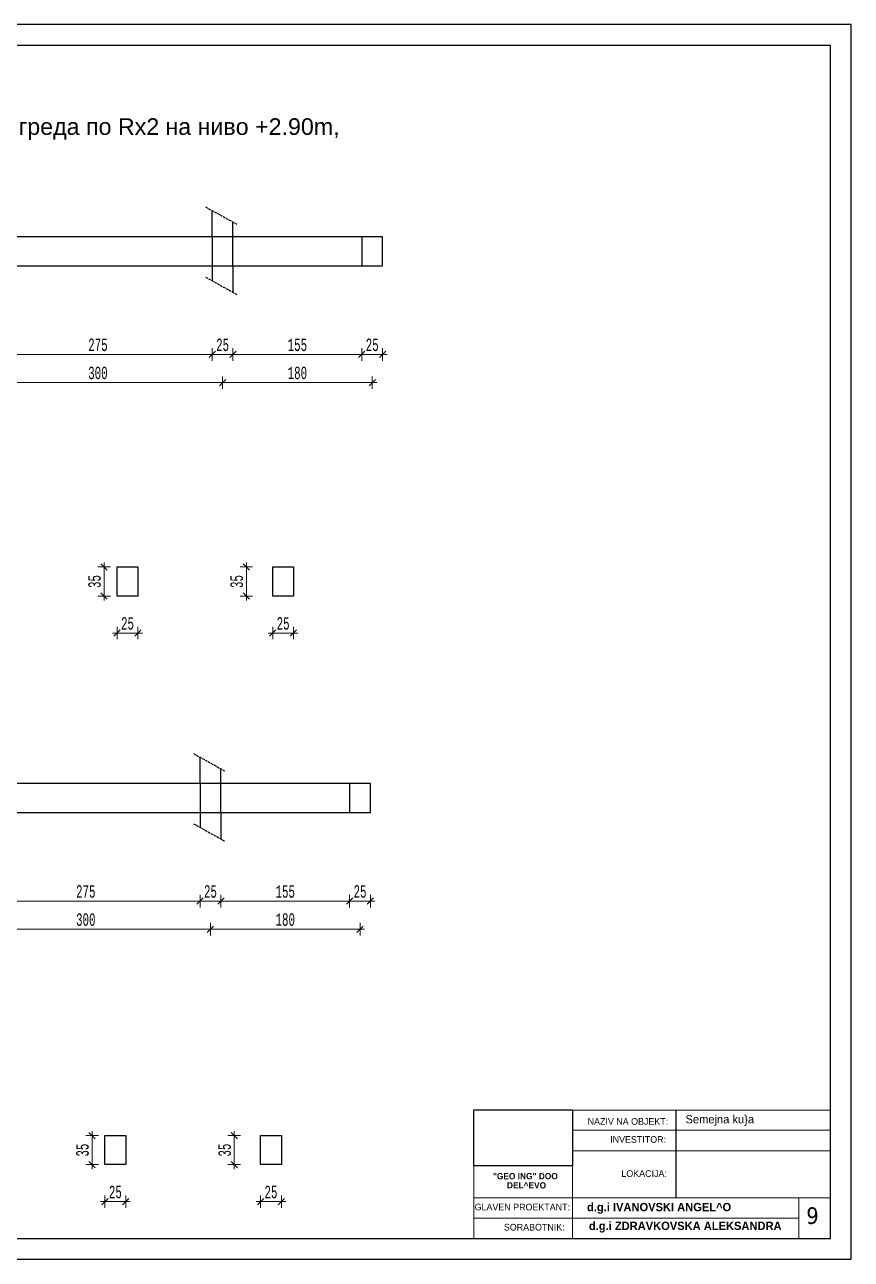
# Model space of a CAD drawing. Header units: inches. Extents: x -11900 to 13037, y 1089 to 2583.
# Drawn here: x -4170 to -3176, y 1089 to 2574 of the extents above; entities that cross this region are included whole.
import ezdxf

# ---------------------------------------------------------------- set-up
doc = ezdxf.new("R2010")
doc.units = ezdxf.units.IN
doc.header["$MEASUREMENT"] = 0
doc.linetypes.add('A4LS02', pattern=[4, 3, -1])
for name, color, linetype in [('A4_OP', 7, 'Continuous'), ('PECAT', 7, 'Continuous'), ('text', 1, 'Continuous')]:
    doc.layers.add(name, color=color, linetype=linetype)
doc.layers.add('KOTI', color=150, linetype='Continuous', lineweight=9)
doc.layers.add('Pecat_Pen_No__1', color=7, linetype='Continuous', lineweight=13)
doc.styles.add('GENERATED_STYLE_5', font='arialbd.ttf')
doc.styles.add('koti', font='monotxt.shx', dxfattribs={"width": 0.6, "height": 15})
doc.styles.add('MACCSWISS', font='', dxfattribs={"height": 25})
doc.styles.get("Standard").update_dxf_attribs({"font": 'arial.ttf'})
doc.styles.get('MACCSWISS').set_extended_font_data('MAC C Swiss')
doc.dimstyles.new('100', dxfattribs={"dimtxt": 15, "dimasz": 0.1, "dimexe": 0.18, "dimexo": 0.0625, "dimgap": 4, "dimtad": 1, "dimdec": 0, "dimzin": 12, "dimdsep": 46, "dimtxsty": 'koti', "dimblk": 'A$C321216CB', "dimcen": 0.09, "dimse1": 1, "dimse2": 1, "dimclrd": 256, "dimclrt": 256, "dimadec": 3, "dimazin": 0, "dimtfac": 1, "dimtdec": 0, "dimtix": 1, "dimtmove": 2, "dimatfit": 3, "dimldrblk": 'A$C321216CB', "dimfxl": 0.18, "dimtolj": 1, "dimtzin": 0, "dimlwd": -1, "dimarcsym": 0})
picture_1 = doc.add_image_def('image1.jpg', size_in_pixel=(1216, 687))

# ---------------------------------------------------------------- blocks, each defined once
blk = doc.blocks.new('A$C321216CB')
for p, q in [((-54, 0), (54, 0)), ((-38, -38), (38, 38)), ((0, -75), (0, 75))]:
    blk.add_line(p, q)
blk = doc.blocks.new('*D597')
at = {"layer": 'Defpoints', "color": 0, "transparency": 16777216}
for p in [(-3764.8, 2318.8), (-3739.8, 2318.8), (-3739.8, 2177.2)]:
    blk.add_point(p, dxfattribs=at)
at = {"layer": 'KOTI', "transparency": 16777216}
blk.add_line((-3764.7, 2177.2), (-3739.9, 2177.2), dxfattribs=at)
at = {"layer": 'KOTI', "transparency": 16777216, "xscale": 0.1, "yscale": 0.1, "zscale": 0.1, "rotation": 180}
blk.add_blockref('A$C321216CB', (-3764.8, 2177.2), dxfattribs=at)
at = {"layer": 'KOTI', "transparency": 16777216, "xscale": 0.1, "yscale": 0.1, "zscale": 0.1}
blk.add_blockref('A$C321216CB', (-3739.8, 2177.2), dxfattribs=at)
at = {"layer": 'KOTI', "transparency": 16777216, "insert": (-3752.3, 2188.7), "char_height": 15, "attachment_point": 5, "style": 'koti'}
blk.add_mtext('\\A1;25', dxfattribs=at)
blk = doc.blocks.new('*D600')
at = {"layer": 'Defpoints', "color": 0, "transparency": 16777216}
for p in [(-4219.8, 2283.8), (-3944.8, 2283.8), (-3944.8, 2177.2)]:
    blk.add_point(p, dxfattribs=at)
at = {"layer": 'KOTI', "transparency": 16777216}
blk.add_line((-4219.7, 2177.2), (-3944.9, 2177.2), dxfattribs=at)
at = {"layer": 'KOTI', "transparency": 16777216, "xscale": 0.1, "yscale": 0.1, "zscale": 0.1, "rotation": 180}
blk.add_blockref('A$C321216CB', (-4219.8, 2177.2), dxfattribs=at)
at = {"layer": 'KOTI', "transparency": 16777216, "xscale": 0.1, "yscale": 0.1, "zscale": 0.1}
blk.add_blockref('A$C321216CB', (-3944.8, 2177.2), dxfattribs=at)
at = {"layer": 'KOTI', "transparency": 16777216, "insert": (-4082.3, 2188.7), "char_height": 15, "attachment_point": 5, "style": 'koti'}
blk.add_mtext('\\A1;275', dxfattribs=at)
blk = doc.blocks.new('*D601')
at = {"layer": 'Defpoints', "color": 0, "transparency": 16777216}
for p in [(-4232.3, 2177.2), (-3932.3, 2177.2), (-3932.3, 2143.4)]:
    blk.add_point(p, dxfattribs=at)
at = {"layer": 'KOTI', "transparency": 16777216}
blk.add_line((-4232.2, 2143.4), (-3932.4, 2143.4), dxfattribs=at)
at = {"layer": 'KOTI', "transparency": 16777216, "xscale": 0.1, "yscale": 0.1, "zscale": 0.1, "rotation": 180}
blk.add_blockref('A$C321216CB', (-4232.3, 2143.4), dxfattribs=at)
at = {"layer": 'KOTI', "transparency": 16777216, "xscale": 0.1, "yscale": 0.1, "zscale": 0.1}
blk.add_blockref('A$C321216CB', (-3932.3, 2143.4), dxfattribs=at)
at = {"layer": 'KOTI', "transparency": 16777216, "insert": (-4082.3, 2154.9), "char_height": 15, "attachment_point": 5, "style": 'koti'}
blk.add_mtext('\\A1;300', dxfattribs=at)
blk = doc.blocks.new('*D609')
at = {"layer": 'Defpoints', "color": 0, "transparency": 16777216}
for p in [(-4059.2, 1886.6), (-4034.2, 1886.6), (-4034.2, 1842.1)]:
    blk.add_point(p, dxfattribs=at)
at = {"layer": 'KOTI', "transparency": 16777216}
blk.add_line((-4059.1, 1842.1), (-4034.3, 1842.1), dxfattribs=at)
at = {"layer": 'KOTI', "transparency": 16777216, "xscale": 0.1, "yscale": 0.1, "zscale": 0.1, "rotation": 180}
blk.add_blockref('A$C321216CB', (-4059.2, 1842.1), dxfattribs=at)
at = {"layer": 'KOTI', "transparency": 16777216, "xscale": 0.1, "yscale": 0.1, "zscale": 0.1}
blk.add_blockref('A$C321216CB', (-4034.2, 1842.1), dxfattribs=at)
at = {"layer": 'KOTI', "transparency": 16777216, "insert": (-4046.7, 1853.6), "char_height": 15, "attachment_point": 5, "style": 'koti'}
blk.add_mtext('\\A1;25', dxfattribs=at)
blk = doc.blocks.new('*D610')
at = {"layer": 'Defpoints', "color": 0, "transparency": 16777216}
for p in [(-4074.8, 1921.6), (-4059.2, 1921.6), (-4059.2, 1886.6)]:
    blk.add_point(p, dxfattribs=at)
at = {"layer": 'KOTI', "transparency": 16777216}
blk.add_line((-4074.8, 1886.7), (-4074.8, 1921.5), dxfattribs=at)
at = {"layer": 'KOTI', "transparency": 16777216, "xscale": 0.1, "yscale": 0.1, "zscale": 0.1}
for p, rotation in [((-4074.8, 1921.6), 90), ((-4074.8, 1886.6), 270)]:
    blk.add_blockref('A$C321216CB', p, dxfattribs=dict(at, rotation=rotation))
at = {"layer": 'KOTI', "transparency": 16777216, "insert": (-4086.3, 1904.1), "char_height": 15, "attachment_point": 5, "rotation": 90, "style": 'koti'}
blk.add_mtext('\\A1;35', dxfattribs=at)
blk = doc.blocks.new('*D611')
at = {"layer": 'Defpoints', "color": 0, "transparency": 16777216}
for p in [(-3872, 1886.6), (-3847, 1886.6), (-3847, 1842.1)]:
    blk.add_point(p, dxfattribs=at)
at = {"layer": 'KOTI', "transparency": 16777216}
blk.add_line((-3871.9, 1842.1), (-3847.1, 1842.1), dxfattribs=at)
at = {"layer": 'KOTI', "transparency": 16777216, "xscale": 0.1, "yscale": 0.1, "zscale": 0.1, "rotation": 180}
blk.add_blockref('A$C321216CB', (-3872, 1842.1), dxfattribs=at)
at = {"layer": 'KOTI', "transparency": 16777216, "xscale": 0.1, "yscale": 0.1, "zscale": 0.1}
blk.add_blockref('A$C321216CB', (-3847, 1842.1), dxfattribs=at)
at = {"layer": 'KOTI', "transparency": 16777216, "insert": (-3859.5, 1853.6), "char_height": 15, "attachment_point": 5, "style": 'koti'}
blk.add_mtext('\\A1;25', dxfattribs=at)
blk = doc.blocks.new('*D612')
at = {"layer": 'Defpoints', "color": 0, "transparency": 16777216}
for p in [(-3903.7, 1921.6), (-3872, 1921.6), (-3872, 1886.6)]:
    blk.add_point(p, dxfattribs=at)
at = {"layer": 'KOTI', "transparency": 16777216}
blk.add_line((-3903.7, 1886.7), (-3903.7, 1921.5), dxfattribs=at)
at = {"layer": 'KOTI', "transparency": 16777216, "xscale": 0.1, "yscale": 0.1, "zscale": 0.1}
for p, rotation in [((-3903.7, 1921.6), 90), ((-3903.7, 1886.6), 270)]:
    blk.add_blockref('A$C321216CB', p, dxfattribs=dict(at, rotation=rotation))
at = {"layer": 'KOTI', "transparency": 16777216, "insert": (-3915.2, 1904.1), "char_height": 15, "attachment_point": 5, "rotation": 90, "style": 'koti'}
blk.add_mtext('\\A1;35', dxfattribs=at)
blk = doc.blocks.new('*D641')
at = {"layer": 'Defpoints', "color": 0, "transparency": 16777216}
for p in [(-3944.8, 2283.8), (-3919.8, 2283.8), (-3919.8, 2177.2)]:
    blk.add_point(p, dxfattribs=at)
at = {"layer": 'KOTI', "transparency": 16777216}
blk.add_line((-3944.7, 2177.2), (-3919.9, 2177.2), dxfattribs=at)
at = {"layer": 'KOTI', "transparency": 16777216, "xscale": 0.1, "yscale": 0.1, "zscale": 0.1, "rotation": 180}
blk.add_blockref('A$C321216CB', (-3944.8, 2177.2), dxfattribs=at)
at = {"layer": 'KOTI', "transparency": 16777216, "xscale": 0.1, "yscale": 0.1, "zscale": 0.1}
blk.add_blockref('A$C321216CB', (-3919.8, 2177.2), dxfattribs=at)
at = {"layer": 'KOTI', "transparency": 16777216, "insert": (-3932.3, 2188.7), "char_height": 15, "attachment_point": 5, "style": 'koti'}
blk.add_mtext('\\A1;25', dxfattribs=at)
blk = doc.blocks.new('*D642')
at = {"layer": 'Defpoints', "color": 0, "transparency": 16777216}
for p in [(-3919.8, 2283.8), (-3764.8, 2283.8), (-3764.8, 2177.2)]:
    blk.add_point(p, dxfattribs=at)
at = {"layer": 'KOTI', "transparency": 16777216}
blk.add_line((-3919.7, 2177.2), (-3764.9, 2177.2), dxfattribs=at)
at = {"layer": 'KOTI', "transparency": 16777216, "xscale": 0.1, "yscale": 0.1, "zscale": 0.1, "rotation": 180}
blk.add_blockref('A$C321216CB', (-3919.8, 2177.2), dxfattribs=at)
at = {"layer": 'KOTI', "transparency": 16777216, "xscale": 0.1, "yscale": 0.1, "zscale": 0.1}
blk.add_blockref('A$C321216CB', (-3764.8, 2177.2), dxfattribs=at)
at = {"layer": 'KOTI', "transparency": 16777216, "insert": (-3842.3, 2188.7), "char_height": 15, "attachment_point": 5, "style": 'koti'}
blk.add_mtext('\\A1;155', dxfattribs=at)
blk = doc.blocks.new('*D613')
at = {"layer": 'Defpoints', "color": 0, "transparency": 16777216}
for p in [(-3932.3, 2177.2), (-3752.3, 2177.2), (-3752.3, 2143.4)]:
    blk.add_point(p, dxfattribs=at)
at = {"layer": 'KOTI', "transparency": 16777216}
blk.add_line((-3932.2, 2143.4), (-3752.4, 2143.4), dxfattribs=at)
at = {"layer": 'KOTI', "transparency": 16777216, "xscale": 0.1, "yscale": 0.1, "zscale": 0.1, "rotation": 180}
blk.add_blockref('A$C321216CB', (-3932.3, 2143.4), dxfattribs=at)
at = {"layer": 'KOTI', "transparency": 16777216, "xscale": 0.1, "yscale": 0.1, "zscale": 0.1}
blk.add_blockref('A$C321216CB', (-3752.3, 2143.4), dxfattribs=at)
at = {"layer": 'KOTI', "transparency": 16777216, "insert": (-3842.3, 2154.9), "char_height": 15, "attachment_point": 5, "style": 'koti'}
blk.add_mtext('\\A1;180', dxfattribs=at)
blk = doc.blocks.new('*D623')
at = {"layer": 'Defpoints', "color": 0, "transparency": 16777216}
for p in [(-3779.4, 1661.3), (-3754.4, 1661.3), (-3754.4, 1519.7)]:
    blk.add_point(p, dxfattribs=at)
at = {"layer": 'KOTI', "transparency": 16777216}
blk.add_line((-3779.3, 1519.7), (-3754.5, 1519.7), dxfattribs=at)
at = {"layer": 'KOTI', "transparency": 16777216, "xscale": 0.1, "yscale": 0.1, "zscale": 0.1, "rotation": 180}
blk.add_blockref('A$C321216CB', (-3779.4, 1519.7), dxfattribs=at)
at = {"layer": 'KOTI', "transparency": 16777216, "xscale": 0.1, "yscale": 0.1, "zscale": 0.1}
blk.add_blockref('A$C321216CB', (-3754.4, 1519.7), dxfattribs=at)
at = {"layer": 'KOTI', "transparency": 16777216, "insert": (-3766.9, 1531.2), "char_height": 15, "attachment_point": 5, "style": 'koti'}
blk.add_mtext('\\A1;25', dxfattribs=at)
blk = doc.blocks.new('*D626')
at = {"layer": 'Defpoints', "color": 0, "transparency": 16777216}
for p in [(-4234.4, 1626.3), (-3959.4, 1626.3), (-3959.4, 1519.7)]:
    blk.add_point(p, dxfattribs=at)
at = {"layer": 'KOTI', "transparency": 16777216}
blk.add_line((-4234.3, 1519.7), (-3959.5, 1519.7), dxfattribs=at)
at = {"layer": 'KOTI', "transparency": 16777216, "xscale": 0.1, "yscale": 0.1, "zscale": 0.1, "rotation": 180}
blk.add_blockref('A$C321216CB', (-4234.4, 1519.7), dxfattribs=at)
at = {"layer": 'KOTI', "transparency": 16777216, "xscale": 0.1, "yscale": 0.1, "zscale": 0.1}
blk.add_blockref('A$C321216CB', (-3959.4, 1519.7), dxfattribs=at)
at = {"layer": 'KOTI', "transparency": 16777216, "insert": (-4096.9, 1531.2), "char_height": 15, "attachment_point": 5, "style": 'koti'}
blk.add_mtext('\\A1;275', dxfattribs=at)
blk = doc.blocks.new('*D627')
at = {"layer": 'Defpoints', "color": 0, "transparency": 16777216}
for p in [(-4246.9, 1519.7), (-3946.9, 1519.7), (-3946.9, 1485.9)]:
    blk.add_point(p, dxfattribs=at)
at = {"layer": 'KOTI', "transparency": 16777216}
blk.add_line((-4246.8, 1485.9), (-3947, 1485.9), dxfattribs=at)
at = {"layer": 'KOTI', "transparency": 16777216, "xscale": 0.1, "yscale": 0.1, "zscale": 0.1, "rotation": 180}
blk.add_blockref('A$C321216CB', (-4246.9, 1485.9), dxfattribs=at)
at = {"layer": 'KOTI', "transparency": 16777216, "xscale": 0.1, "yscale": 0.1, "zscale": 0.1}
blk.add_blockref('A$C321216CB', (-3946.9, 1485.9), dxfattribs=at)
at = {"layer": 'KOTI', "transparency": 16777216, "insert": (-4096.9, 1497.4), "char_height": 15, "attachment_point": 5, "style": 'koti'}
blk.add_mtext('\\A1;300', dxfattribs=at)
blk = doc.blocks.new('*D635')
at = {"layer": 'Defpoints', "color": 0, "transparency": 16777216}
for p in [(-4073.8, 1202.7), (-4048.8, 1202.7), (-4048.8, 1158.2)]:
    blk.add_point(p, dxfattribs=at)
at = {"layer": 'KOTI', "transparency": 16777216}
blk.add_line((-4073.7, 1158.2), (-4048.9, 1158.2), dxfattribs=at)
at = {"layer": 'KOTI', "transparency": 16777216, "xscale": 0.1, "yscale": 0.1, "zscale": 0.1, "rotation": 180}
blk.add_blockref('A$C321216CB', (-4073.8, 1158.2), dxfattribs=at)
at = {"layer": 'KOTI', "transparency": 16777216, "xscale": 0.1, "yscale": 0.1, "zscale": 0.1}
blk.add_blockref('A$C321216CB', (-4048.8, 1158.2), dxfattribs=at)
at = {"layer": 'KOTI', "transparency": 16777216, "insert": (-4061.3, 1169.7), "char_height": 15, "attachment_point": 5, "style": 'koti'}
blk.add_mtext('\\A1;25', dxfattribs=at)
blk = doc.blocks.new('*D636')
at = {"layer": 'Defpoints', "color": 0, "transparency": 16777216}
for p in [(-4089.3, 1237.7), (-4073.8, 1237.7), (-4073.8, 1202.7)]:
    blk.add_point(p, dxfattribs=at)
at = {"layer": 'KOTI', "transparency": 16777216}
blk.add_line((-4089.3, 1202.8), (-4089.3, 1237.6), dxfattribs=at)
at = {"layer": 'KOTI', "transparency": 16777216, "xscale": 0.1, "yscale": 0.1, "zscale": 0.1}
for p, rotation in [((-4089.3, 1237.7), 90), ((-4089.3, 1202.7), 270)]:
    blk.add_blockref('A$C321216CB', p, dxfattribs=dict(at, rotation=rotation))
at = {"layer": 'KOTI', "transparency": 16777216, "insert": (-4100.8, 1220.2), "char_height": 15, "attachment_point": 5, "rotation": 90, "style": 'koti'}
blk.add_mtext('\\A1;35', dxfattribs=at)
blk = doc.blocks.new('*D637')
at = {"layer": 'Defpoints', "color": 0, "transparency": 16777216}
for p in [(-3886.6, 1202.7), (-3861.6, 1202.7), (-3861.6, 1158.2)]:
    blk.add_point(p, dxfattribs=at)
at = {"layer": 'KOTI', "transparency": 16777216}
blk.add_line((-3886.5, 1158.2), (-3861.7, 1158.2), dxfattribs=at)
at = {"layer": 'KOTI', "transparency": 16777216, "xscale": 0.1, "yscale": 0.1, "zscale": 0.1, "rotation": 180}
blk.add_blockref('A$C321216CB', (-3886.6, 1158.2), dxfattribs=at)
at = {"layer": 'KOTI', "transparency": 16777216, "xscale": 0.1, "yscale": 0.1, "zscale": 0.1}
blk.add_blockref('A$C321216CB', (-3861.6, 1158.2), dxfattribs=at)
at = {"layer": 'KOTI', "transparency": 16777216, "insert": (-3874.1, 1169.7), "char_height": 15, "attachment_point": 5, "style": 'koti'}
blk.add_mtext('\\A1;25', dxfattribs=at)
blk = doc.blocks.new('*D638')
at = {"layer": 'Defpoints', "color": 0, "transparency": 16777216}
for p in [(-3918.3, 1237.7), (-3886.6, 1237.7), (-3886.6, 1202.7)]:
    blk.add_point(p, dxfattribs=at)
at = {"layer": 'KOTI', "transparency": 16777216}
blk.add_line((-3918.3, 1202.8), (-3918.3, 1237.6), dxfattribs=at)
at = {"layer": 'KOTI', "transparency": 16777216, "xscale": 0.1, "yscale": 0.1, "zscale": 0.1}
for p, rotation in [((-3918.3, 1237.7), 90), ((-3918.3, 1202.7), 270)]:
    blk.add_blockref('A$C321216CB', p, dxfattribs=dict(at, rotation=rotation))
at = {"layer": 'KOTI', "transparency": 16777216, "insert": (-3929.8, 1220.2), "char_height": 15, "attachment_point": 5, "rotation": 90, "style": 'koti'}
blk.add_mtext('\\A1;35', dxfattribs=at)
blk = doc.blocks.new('*D644')
at = {"layer": 'Defpoints', "color": 0, "transparency": 16777216}
for p in [(-3959.4, 1626.3), (-3934.4, 1626.3), (-3934.4, 1519.7)]:
    blk.add_point(p, dxfattribs=at)
at = {"layer": 'KOTI', "transparency": 16777216}
blk.add_line((-3959.3, 1519.7), (-3934.5, 1519.7), dxfattribs=at)
at = {"layer": 'KOTI', "transparency": 16777216, "xscale": 0.1, "yscale": 0.1, "zscale": 0.1, "rotation": 180}
blk.add_blockref('A$C321216CB', (-3959.4, 1519.7), dxfattribs=at)
at = {"layer": 'KOTI', "transparency": 16777216, "xscale": 0.1, "yscale": 0.1, "zscale": 0.1}
blk.add_blockref('A$C321216CB', (-3934.4, 1519.7), dxfattribs=at)
at = {"layer": 'KOTI', "transparency": 16777216, "insert": (-3946.9, 1531.2), "char_height": 15, "attachment_point": 5, "style": 'koti'}
blk.add_mtext('\\A1;25', dxfattribs=at)
blk = doc.blocks.new('*D645')
at = {"layer": 'Defpoints', "color": 0, "transparency": 16777216}
for p in [(-3934.4, 1626.3), (-3779.4, 1626.3), (-3779.4, 1519.7)]:
    blk.add_point(p, dxfattribs=at)
at = {"layer": 'KOTI', "transparency": 16777216}
blk.add_line((-3934.3, 1519.7), (-3779.5, 1519.7), dxfattribs=at)
at = {"layer": 'KOTI', "transparency": 16777216, "xscale": 0.1, "yscale": 0.1, "zscale": 0.1, "rotation": 180}
blk.add_blockref('A$C321216CB', (-3934.4, 1519.7), dxfattribs=at)
at = {"layer": 'KOTI', "transparency": 16777216, "xscale": 0.1, "yscale": 0.1, "zscale": 0.1}
blk.add_blockref('A$C321216CB', (-3779.4, 1519.7), dxfattribs=at)
at = {"layer": 'KOTI', "transparency": 16777216, "insert": (-3856.9, 1531.2), "char_height": 15, "attachment_point": 5, "style": 'koti'}
blk.add_mtext('\\A1;155', dxfattribs=at)
blk = doc.blocks.new('*D639')
at = {"layer": 'Defpoints', "color": 0, "transparency": 16777216}
for p in [(-3946.9, 1519.7), (-3766.9, 1519.7), (-3766.9, 1485.9)]:
    blk.add_point(p, dxfattribs=at)
at = {"layer": 'KOTI', "transparency": 16777216}
blk.add_line((-3946.8, 1485.9), (-3767, 1485.9), dxfattribs=at)
at = {"layer": 'KOTI', "transparency": 16777216, "xscale": 0.1, "yscale": 0.1, "zscale": 0.1, "rotation": 180}
blk.add_blockref('A$C321216CB', (-3946.9, 1485.9), dxfattribs=at)
at = {"layer": 'KOTI', "transparency": 16777216, "xscale": 0.1, "yscale": 0.1, "zscale": 0.1}
blk.add_blockref('A$C321216CB', (-3766.9, 1485.9), dxfattribs=at)
at = {"layer": 'KOTI', "transparency": 16777216, "insert": (-3856.9, 1497.4), "char_height": 15, "attachment_point": 5, "style": 'koti'}
blk.add_mtext('\\A1;180', dxfattribs=at)

msp = doc.modelspace()

# ---------------------------------------------------------------- linework, layer by layer
at = {"linetype": 'A4LS02'}
for p, q in [((-3952.8, 2354.7), (-3915.3, 2334)), ((-3952.8, 2270.3), (-3915.3, 2249.5)), ((-3967.3, 1697.2), (-3929.9, 1676.4)), ((-3967.3, 1612.8), (-3929.9, 1592))]:
    msp.add_line(p, q, dxfattribs=at)
msp.add_line((-3387, 1268.4), (-3387, 1162.8))
for points in [[(-5275.8, 1088.9), (-3175.8, 1088.9), (-3175.8, 2573.9), (-5275.8, 2573.9)], [(-5250.8, 1113.9), (-3200.8, 1113.9), (-3200.8, 2548.9), (-5250.8, 2548.9)]]:
    msp.add_lwpolyline(points, close=True)
for points in [[(-4059.2, 1921.6), (-4034.2, 1921.6), (-4034.2, 1886.6), (-4059.2, 1886.6), (-4059.2, 1921.6)], [(-3872, 1921.6), (-3847, 1921.6), (-3847, 1886.6), (-3872, 1886.6), (-3872, 1921.6)], [(-4073.8, 1237.7), (-4048.8, 1237.7), (-4048.8, 1202.7), (-4073.8, 1202.7), (-4073.8, 1237.7)], [(-3886.6, 1237.7), (-3861.6, 1237.7), (-3861.6, 1202.7), (-3886.6, 1202.7), (-3886.6, 1237.7)]]:
    msp.add_lwpolyline(points)
at = {"layer": 'A4_OP'}
for points in [[(-3944.8, 2318.8), (-3944.8, 2350.3)], [(-3919.8, 2318.8), (-3919.8, 2336.5)], [(-3739.8, 2318.8), (-4383.1, 2318.8)], [(-3919.8, 2318.8), (-3944.8, 2318.8)], [(-3944.8, 2318.8), (-3944.8, 2283.8)], [(-3919.8, 2283.8), (-3919.8, 2318.8)], [(-3739.8, 2318.8), (-3764.8, 2318.8)], [(-3764.8, 2318.8), (-3764.8, 2283.8)], [(-3739.8, 2283.8), (-3739.8, 2318.8)], [(-5119.8, 2283.8), (-3739.8, 2283.8)], [(-3944.8, 2283.8), (-3919.8, 2283.8)], [(-3944.8, 2283.8), (-3944.8, 2265.9)], [(-3919.8, 2283.8), (-3919.8, 2252)], [(-3764.8, 2283.8), (-3739.8, 2283.8)], [(-3959.4, 1661.3), (-3959.4, 1692.8)], [(-3934.4, 1661.3), (-3934.4, 1678.9)], [(-3754.4, 1661.3), (-4397.7, 1661.3)], [(-3934.4, 1661.3), (-3959.4, 1661.3)], [(-3959.4, 1661.3), (-3959.4, 1626.3)], [(-3934.4, 1626.3), (-3934.4, 1661.3)], [(-3754.4, 1661.3), (-3779.4, 1661.3)], [(-3779.4, 1661.3), (-3779.4, 1626.3)], [(-3754.4, 1626.3), (-3754.4, 1661.3)], [(-5134.4, 1626.3), (-3754.4, 1626.3)], [(-3959.4, 1626.3), (-3934.4, 1626.3)], [(-3959.4, 1626.3), (-3959.4, 1608.4)], [(-3934.4, 1626.3), (-3934.4, 1594.5)], [(-3779.4, 1626.3), (-3754.4, 1626.3)]]:
    msp.add_lwpolyline(points, dxfattribs=at)
at = {"layer": 'PECAT', "linetype": 'Continuous', "lineweight": 13}
for p, q in [((-3629.9, 1215.5), (-3629.9, 1268.4)), ((-3629.9, 1242), (-3629.9, 1268.4)), ((-3629.9, 1195.2), (-3629.9, 1268.4)), ((-3200.8, 1268.4), (-3603, 1268.4)), ((-3511.2, 1113.7), (-3511.2, 1268.4)), ((-3511.2, 1215.5), (-3511.2, 1268.4)), ((-3629.9, 1201.4), (-3629.9, 1254.3)), ((-3629.9, 1244), (-3629.9, 1244)), ((-3511.2, 1244), (-3200.8, 1244)), ((-3629.9, 1113.9), (-3629.9, 1219.7)), ((-3629.9, 1219.5), (-3629.9, 1219.5)), ((-3511.2, 1219.5), (-3200.8, 1219.5)), ((-3629.9, 1162.8), (-3200.8, 1162.8)), ((-3387, 1162.8), (-3200.8, 1162.8)), ((-3239.1, 1113.9), (-3239.1, 1162.8)), ((-3629.9, 1138.3), (-3239.1, 1138.3))]:
    msp.add_line(p, q, dxfattribs=at)

# ---------------------------------------------------------------- texts
at = {"layer": 'PECAT', "ltscale": 0.1, "insert": (-3230, 1151.4), "char_height": 20, "width": 45.6, "attachment_point": 1}
msp.add_mtext('{\\fTahoma|b0|i0|c0|p34;\\C0;9}', dxfattribs=at)
at = {"layer": 'Pecat_Pen_No__1', "linetype": 'Continuous', "style": 'GENERATED_STYLE_5'}
for s, insert, char_height, attachment_point in [('{\\fMAC C Swiss|b0|i0|c0|p34;Semejna ku\\}a}', (-3375.3, 1262.4), 10, 1), ('{\\fMAC C Swiss|b0|i0|c0|p34;NAZIV NA OBJEKT:}', (-3444.6, 1258.7), 8, 2), ('{\\fMAC C Swiss|b0|i0|c0|p34;LOKACIJA:}', (-3425.1, 1196), 8, 2)]:
    msp.add_mtext(s, dxfattribs=dict(at, insert=insert, char_height=char_height, attachment_point=attachment_point))
for s, insert, char_height, width, attachment_point in [('{\\fMAC C Swiss|b0|i0|c0|p34;INVESTITOR:}', (-3432.3, 1237), 8, 94.063, 2), ('{\\fMAC C Swiss|b0|i0|c0|p34;GLAVEN PROEKTANT:}', (-3629, 1155.7), 8, 224.137, 1), ('{\\fMAC C Swiss|b1|i0|c0|p34;d.g.i IVANOVSKI ANGEL^ O }', (-3493.8, 1156.7), 10, 328.61, 1), ('{\\fMAC C Swiss|b0|i0|c0|p34;SORABOTNIK:}', (-3593.8, 1131.5), 8, 224.137, 1), ('\\pi-30,l40,t40;{\\fMAC C Swiss|b1|i0|c0|p34;d.g.i ZDRAVKOVSKA ALEKSANDRA   }', (-3501.5, 1134.1), 10, 328.61, 1)]:
    msp.add_mtext(s, dxfattribs=dict(at, insert=insert, char_height=char_height, width=width, attachment_point=attachment_point))
at = {"layer": 'Pecat_Pen_No__1', "linetype": 'Continuous', "insert": (-3568, 1183.3), "char_height": 7.5, "attachment_point": 5, "line_spacing_factor": 0.887159, "style": 'GENERATED_STYLE_5'}
msp.add_mtext('\\A1;{\\fMAC C Swiss|b1|i0|c0|p34;"GEO ING" DOO\\P DEL^ EVO}', dxfattribs=at)
at = {"layer": 'text', "insert": (-5090.7, 2461.3), "char_height": 20, "width": 1303.232, "attachment_point": 1, "style": 'MACCSWISS'}
msp.add_mtext('{\\fArial|b0|i0|c204|p34;АБ греда по \\fArial|b0|i0|c0|p34;Rx1} {\\fArial|b0|i0|c204|p34;на\\fArial|b0|i0|c0|p34; \\fArial|b0|i0|c204|p34;ниво\\fArial|b0|i0|c0|p34; 0.00m , \\fArial|b0|i0|c204|p34;АБ греда по \\fArial|b0|i0|c0|p34;Rx1} {\\fArial|b0|i0|c204|p34;на\\fArial|b0|i0|c0|p34; \\fArial|b0|i0|c204|p34;ниво\\fArial|b0|i0|c0|p34; +2.90m, \\fArial|b0|i0|c204|p34;АБ греда по \\fArial|b0|i0|c0|p34;Rx2} {\\fArial|b0|i0|c204|p34;на\\fArial|b0|i0|c0|p34; \\fArial|b0|i0|c204|p34;ниво\\fArial|b0|i0|c0|p34; +2.90m, \\fArial|b0|i0|c204|p34;АБ греда по \\fArial|b0|i0|c0|p34;Rx3} {\\fArial|b0|i0|c204|p34;на\\fArial|b0|i0|c0|p34; \\fArial|b0|i0|c204|p34;ниво\\fArial|b0|i0|c0|p34; 0.00m \\fArial|b0|i0|c204|p34;и\\fArial|b0|i0|c0|p34; \\fArial|b0|i0|c204|p34;АБ греда по \\fArial|b0|i0|c0|p34;Rx3} {\\fArial|b0|i0|c204|p34;на\\fArial|b0|i0|c0|p34; \\fArial|b0|i0|c204|p34;ниво\\fArial|b0|i0|c0|p34; +2.90m}', dxfattribs=at)

# ---------------------------------------------------------------- dimensions: what is measured, and where the dimension line sits
at = {"layer": 'KOTI'}
for base, p1, p2, picture, middle in [((-3739.8, 2177.2), (-3764.8, 2318.8), (-3739.8, 2318.8), '*D597', (-3752.3, 2188.7)), ((-3944.8, 2177.2), (-4219.8, 2283.8), (-3944.8, 2283.8), '*D600', (-4082.3, 2188.7)), ((-3919.8, 2177.2), (-3944.8, 2283.8), (-3919.8, 2283.8), '*D641', (-3932.3, 2188.7)), ((-3764.8, 2177.2), (-3919.8, 2283.8), (-3764.8, 2283.8), '*D642', (-3842.3, 2188.7)), ((-3932.3, 2143.4), (-4232.3, 2177.2), (-3932.3, 2177.2), '*D601', (-4082.3, 2154.9)), ((-3752.3, 2143.4), (-3932.3, 2177.2), (-3752.3, 2177.2), '*D613', (-3842.3, 2154.9)), ((-4034.2, 1842.1), (-4059.2, 1886.6), (-4034.2, 1886.6), '*D609', (-4046.7, 1853.6)), ((-3847, 1842.1), (-3872, 1886.6), (-3847, 1886.6), '*D611', (-3859.5, 1853.6)), ((-3754.4, 1519.7), (-3779.4, 1661.3), (-3754.4, 1661.3), '*D623', (-3766.9, 1531.2)), ((-3959.4, 1519.7), (-4234.4, 1626.3), (-3959.4, 1626.3), '*D626', (-4096.9, 1531.2)), ((-3934.4, 1519.7), (-3959.4, 1626.3), (-3934.4, 1626.3), '*D644', (-3946.9, 1531.2)), ((-3779.4, 1519.7), (-3934.4, 1626.3), (-3779.4, 1626.3), '*D645', (-3856.9, 1531.2)), ((-3946.9, 1485.9), (-4246.9, 1519.7), (-3946.9, 1519.7), '*D627', (-4096.9, 1497.4)), ((-3766.9, 1485.9), (-3946.9, 1519.7), (-3766.9, 1519.7), '*D639', (-3856.9, 1497.4)), ((-4048.8, 1158.2), (-4073.8, 1202.7), (-4048.8, 1202.7), '*D635', (-4061.3, 1169.7)), ((-3861.6, 1158.2), (-3886.6, 1202.7), (-3861.6, 1202.7), '*D637', (-3874.1, 1169.7))]:
    dim = msp.add_linear_dim(base=base, p1=p1, p2=p2, dimstyle='100', dxfattribs=at)
    dim.commit()
    dim.dimension.update_dxf_attribs({"geometry": picture, "text_midpoint": middle})
for base, p1, p2, picture, middle in [((-4074.8, 1921.6), (-4059.2, 1886.6), (-4059.2, 1921.6), '*D610', (-4086.3, 1904.1)), ((-3903.7, 1921.6), (-3872, 1886.6), (-3872, 1921.6), '*D612', (-3915.2, 1904.1)), ((-4089.3, 1237.7), (-4073.8, 1202.7), (-4073.8, 1237.7), '*D636', (-4100.8, 1220.2)), ((-3918.3, 1237.7), (-3886.6, 1202.7), (-3886.6, 1237.7), '*D638', (-3929.8, 1220.2))]:
    dim = msp.add_linear_dim(base=base, p1=p1, p2=p2, angle=90, dimstyle='100', dxfattribs=at)
    dim.commit()
    dim.dimension.update_dxf_attribs({"geometry": picture, "text_midpoint": middle})

# ---------------------------------------------------------------- pictures from other files: only their frames are drawn
image = msp.add_image(picture_1, insert=(-3629.9, 1201.4), size_in_units=(118.7, 67.1))
image.dxf.flags = 7

doc.saveas('drawing.dxf')
